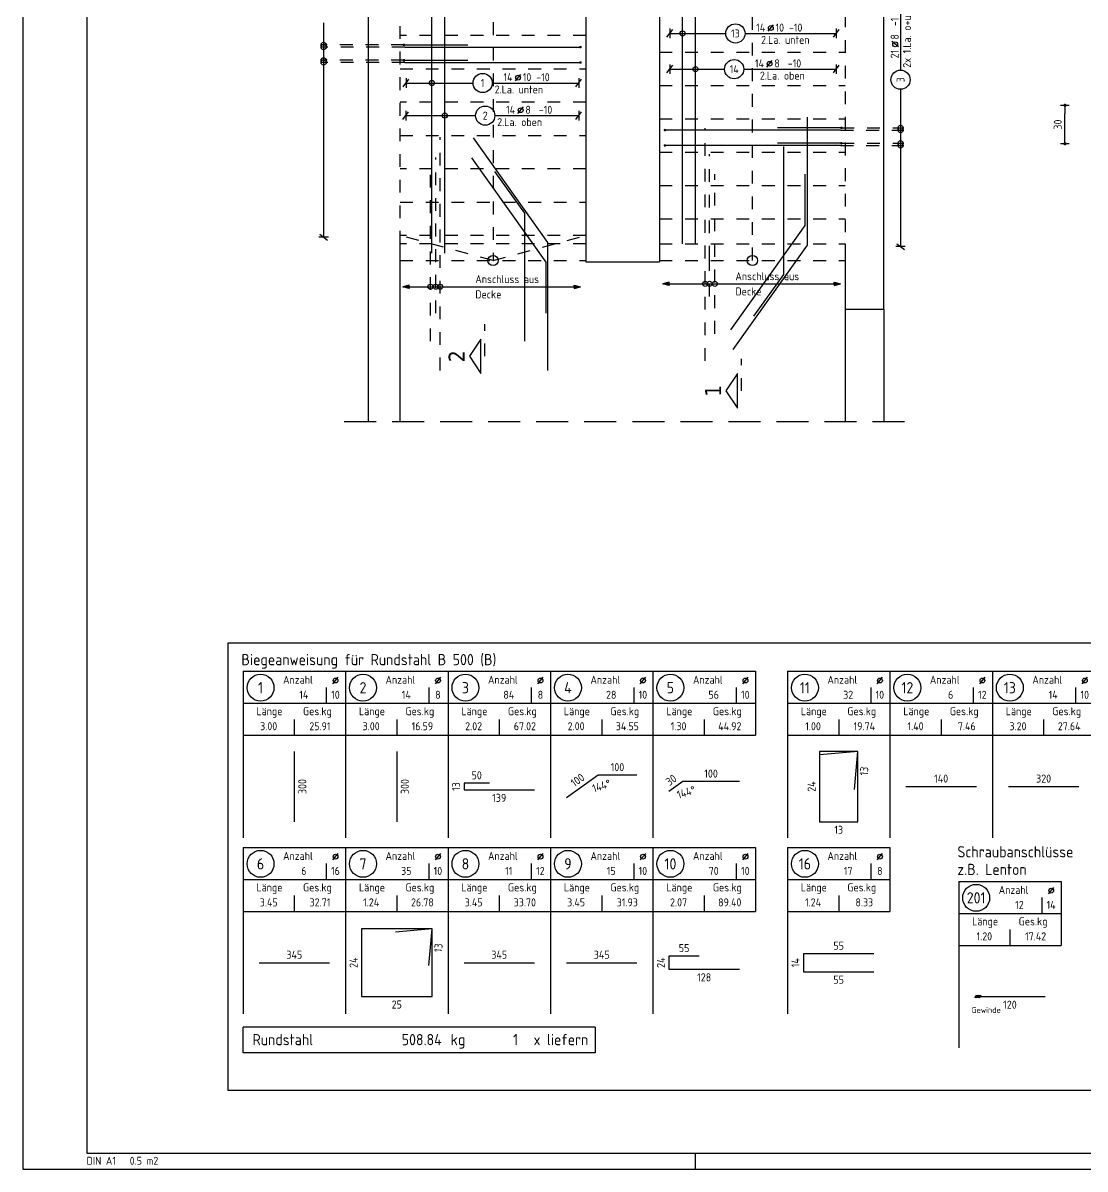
# Model space of a CAD drawing. Extents: x 0 to 29.1, y 0 to 18.4.
# Drawn here: x 0 to 8.29, y 0 to 8.95 of the extents above; entities that cross this region are included whole.
import ezdxf
from ezdxf.enums import TextEntityAlignment as Align

# ---------------------------------------------------------------- set-up
doc = ezdxf.new("R2010")
doc.units = 0
doc.header["$LTSCALE"] = 0.25
for name, pattern in [('AUSGEZOGEN', [1000.01, 1000, 0.01]), ('DOT', [0.175, 0.05, -0.125]), ('GESTRICHELTX2', [1.5, 1, -0.5]), ('HIDDEN', [0.375, 0.25, -0.125]), ('STRICHPUNKT2', [0.55, 0.25, -0.125, 0.05, -0.125]), ('VERDECKT', [0.375, 0.25, -0.125])]:
    doc.linetypes.add(name, pattern=pattern)
for name, color, linetype in [('BETON', 7, 'Continuous'), ('EG', 7, 'Continuous'), ('HILFE', 7, 'Continuous'), ('MASSE', 7, 'Continuous'), ('OBJEKT', 7, 'Continuous'), ('RAHMEN', 7, 'Continuous'), ('RND', 7, 'Continuous'), ('RND-1', 7, 'Continuous'), ('RND_BILD', 7, 'Continuous'), ('SCHNITTE', 7, 'Continuous'), ('TEXT', 7, 'Continuous'), ('VERDECKT', 7, 'Continuous')]:
    doc.layers.add(name, color=color, linetype=linetype)
doc.layers.add('NOPLOT', color=7, linetype='Continuous', plot=False)
doc.styles.add('helv', font='tahoma.ttf')
doc.styles.add('txt', font='isocp.shx')
doc.dimstyles.new('DOT_I', dxfattribs={"dimscale": 0.25, "dimtxt": 0.25, "dimasz": 0.25, "dimexe": 0.1, "dimexo": 0.3, "dimgap": 0.1, "dimtad": 1, "dimdec": 3, "dimzin": 3, "dimtxsty": 'txt', "dimblk": 'DOT', "dimblk1": 'DOT', "dimblk2": 'DOT', "dimsah": 1, "dimcen": 0.1, "dimse1": 1, "dimse2": 1, "dimazin": 0, "dimtfac": 1, "dimtdec": 4, "dimtix": 1, "dimtmove": 2, "dimatfit": 3, "dimfxl": 0, "dimtvp": 1, "dimtolj": 1, "dimtzin": 0, "dimarcsym": 0})

# ---------------------------------------------------------------- blocks, each defined once
blk = doc.blocks.new('DINA1')
at = {"layer": 'RAHMEN'}
for p, q in [((0, 59.4), (0, 0)), ((0, 0), (84.1, 0))]:
    blk.add_line(p, q, dxfattribs=at)
at = {"layer": 'RAHMEN', "color": 5}
for p, q in [((2, 58.9), (2, 0.5)), ((2, 0.5), (83.6, 0.5))]:
    blk.add_line(p, q, dxfattribs=at)
at = {"layer": 'RAHMEN', "color": 7}
blk.add_line((21, 0), (21, 0.5), dxfattribs=at)
at = {"layer": 'RAHMEN', "color": 7, "style": 'txt'}
blk.add_text('DIN A1   0.5 m2', height=0.25, dxfattribs=at).set_placement((1.989, 0.133))
blk = doc.blocks.new('LEI_GRE')
at = {"layer": 'RND', "color": 7, "linetype": 'Continuous'}
for p, q in [((-0.09, -0.12), (0.09, 0.12)), ((0, 0.15), (0, -0.15))]:
    blk.add_line(p, q, dxfattribs=at)
blk = doc.blocks.new('RND_LEI')
at = {"layer": 'RND', "color": 7, "linetype": 'Continuous'}
blk.add_line((1.022, 0.066), (1.19, 0.27), dxfattribs=at)
for centre, radius in [((0, 0), 0.3), ((1.106, 0.168), 0.075)]:
    blk.add_circle(centre, radius, dxfattribs=at)
at = {"layer": 'RND', "color": 7, "linetype": 'Continuous', "style": 'txt'}
blk.add_attdef('POSL', text='', height=0.25, dxfattribs=at).set_placement((0, 0), align=Align.MIDDLE)
blk.add_attdef('ANZ', text='', height=0.25, dxfattribs=at).set_placement((0.931, 0.057), align=Align.RIGHT)
for tag, p in [('DUM', (1.253, 0.057)), ('ABSTD', (1.674, 0.057)), ('POSTXT', (0.374, -0.327))]:
    blk.add_attdef(tag, p, '', height=0.25, dxfattribs=at)
blk = doc.blocks.new('Pfeillinie')
at = {"layer": 'TEXT', "linetype": 'Continuous'}
blk.add_hatch(color=7, dxfattribs=at).paths.add_polyline_path([(0, 0), (-0.8, 0.2), (-0.8, 0), (-0.8, -0.2)])
at = {"layer": 'TEXT', "color": 7, "linetype": 'Continuous'}
for p, q in [((-0.8, 0), (-0.8, 0.2)), ((-0.8, 0.2), (0, 0)), ((-0.8, 0), (-0.8, -0.2)), ((-0.8, -0.2), (0, 0))]:
    blk.add_line(p, q, dxfattribs=at)
blk = doc.blocks.new('RND_LIS2')
at = {"layer": 'RND', "color": 3, "linetype": 'Continuous'}
for p, q in [((0, 0), (0, -5.2)), ((0, 0), (3.2, 0)), ((3.2, 0), (3.2, -2)), ((2.6, -0.503), (2.6, -1)), ((0, -1), (3.2, -1)), ((1.6, -1.503), (1.6, -2)), ((0, -2), (3.2, -2))]:
    blk.add_line(p, q, dxfattribs=at)
at = {"layer": 'RND', "color": 7, "linetype": 'Continuous'}
blk.add_line((2.805, -0.39), (2.973, -0.186), dxfattribs=at)
at = {"layer": 'RND', "color": 1, "linetype": 'Continuous'}
blk.add_circle((0.545, -0.513), 0.42, dxfattribs=at)
at = {"layer": 'RND', "color": 7, "linetype": 'Continuous'}
blk.add_circle((2.889, -0.288), 0.075, dxfattribs=at)
at = {"layer": 'RND', "color": 7, "linetype": 'Continuous', "style": 'txt'}
for s, p in [('Anzahl', (1.249, -0.391)), ('Länge', (0.42, -1.373)), ('Ges.kg', (1.872, -1.373))]:
    blk.add_text(s, height=0.25, dxfattribs=at).set_placement(p)
at = {"layer": 'RND', "color": 1, "linetype": 'Continuous', "style": 'txt'}
blk.add_attdef('POS1', text='', height=0.35, dxfattribs=at).set_placement((0.545, -0.513), align=Align.MIDDLE)
at = {"layer": 'RND', "color": 7, "linetype": 'Continuous', "style": 'txt'}
for tag, p in [('STK1', (1.897, -0.859)), ('DS1', (2.885, -0.859)), ('LANG1', (0.8, -1.841)), ('GEW', (2.4, -1.841))]:
    blk.add_attdef(tag, text='', height=0.25, dxfattribs=at).set_placement(p, align=Align.CENTER)
blk = doc.blocks.new('DOT')
at = {"layer": 'MASSE', "color": 7, "linetype": 'Continuous'}
for p, q in [((0, 0), (-1, 0)), ((0, 0.54), (0, -0.54))]:
    blk.add_line(p, q, dxfattribs=at)
at = {"layer": 'MASSE', "color": 7, "linetype": 'Continuous', "const_width": 0.2}
blk.add_lwpolyline([(-0.1, 0, 1), (0.1, 0, 1)], format="xyb", close=True, dxfattribs=at)
blk = doc.blocks.new('*D27')
at = {"layer": 'Defpoints', "color": 0, "linetype": 'AUSGEZOGEN', "transparency": 16777216}
for p in [(8.1355, 8.3039), (8.1355, 8.3039), (8.1355, 8.0039)]:
    blk.add_point(p, dxfattribs=at)
at = {"layer": 'MASSE', "color": 0, "linetype": 'AUSGEZOGEN', "lineweight": -2, "transparency": 16777216}
blk.add_line((8.1355, 8.0664), (8.1355, 8.2414), dxfattribs=at)
at = {"layer": 'MASSE', "color": 0, "linetype": 'AUSGEZOGEN', "lineweight": -2, "transparency": 16777216, "xscale": 0.0625, "yscale": 0.0625, "zscale": 0.0625}
for p, rotation in [((8.1355, 8.3039), 90), ((8.1355, 8.0039), 270)]:
    blk.add_blockref('DOT', p, dxfattribs=dict(at, rotation=rotation))
at = {"layer": 'MASSE', "color": 0, "linetype": 'AUSGEZOGEN', "transparency": 16777216, "insert": (8.0792, 8.1539), "char_height": 0.0625, "attachment_point": 5, "rotation": 90, "style": 'txt'}
blk.add_mtext('\\A1;30', dxfattribs=at)
blk = doc.blocks.new('SCHN-1')
at = {"layer": 'SCHNITTE', "color": 5, "linetype": 'Continuous'}
blk.add_lwpolyline([(0.54, 0.125), (0, 0.485), (-0.54, 0.125)], close=True, dxfattribs=at)
at = {"layer": 'SCHNITTE', "color": 6, "linetype": 'Continuous', "style": 'helv'}
blk.add_attdef('SCHN-1', text='', height=0.5, dxfattribs=at).set_placement((0, 0.635), align=Align.CENTER)
blk = doc.blocks.new('*D46')
at = {"layer": 'Defpoints', "color": 0, "linetype": 'AUSGEZOGEN', "transparency": 16777216}
for p in [(4.4901, 3.0748), (4.6419, 3.0748), (4.3669, 2.986), (4.4848, 3.0251)]:
    blk.add_point(p, dxfattribs=at)
at = {"layer": 'RND_BILD', "color": 0, "linetype": 'AUSGEZOGEN', "transparency": 16777216, "insert": (4.517, 2.9915), "char_height": 0.0625, "attachment_point": 5, "rotation": 17.8987, "style": 'txt'}
blk.add_mtext('\\A1;144°', dxfattribs=at)
blk = doc.blocks.new('*D47')
at = {"layer": 'Defpoints', "color": 0, "linetype": 'AUSGEZOGEN', "transparency": 16777216}
for p in [(5.0976, 2.986), (5.1461, 2.9751), (5.1514, 3.0248), (5.3726, 3.0248)]:
    blk.add_point(p, dxfattribs=at)
at = {"layer": 'RND_BILD', "color": 0, "linetype": 'AUSGEZOGEN', "transparency": 16777216, "insert": (5.1783, 2.9415), "char_height": 0.0625, "attachment_point": 5, "rotation": 17.8987, "style": 'txt'}
blk.add_mtext('\\A1;144°', dxfattribs=at)
blk = doc.blocks.new('RND_SUM')
at = {"layer": 'RND', "color": 5, "linetype": 'Continuous'}
for p, q in [((0, 0), (0, 0.8)), ((11, 0.8), (0, 0.8)), ((11, 0.8), (11, 0)), ((11, 0), (0, 0))]:
    blk.add_line(p, q, dxfattribs=at)
at = {"layer": 'RND', "color": 1, "linetype": 'Continuous', "style": 'txt'}
for s, p in [('Rundstahl', (0.292, 0.235)), ('kg', (6.483, 0.235))]:
    blk.add_text(s, height=0.35, dxfattribs=at).set_placement(p)
blk.add_text('x liefern', height=0.35, dxfattribs=at).set_placement((10.784, 0.235), align=Align.RIGHT)
for tag, p in [('RND-S', (6.203, 0.235)), ('RND-Z', (8.59, 0.235))]:
    blk.add_attdef(tag, text='', height=0.35, dxfattribs=at).set_placement(p, align=Align.RIGHT)

msp = doc.modelspace()

# ---------------------------------------------------------------- linework, layer by layer
at = {"layer": 'BETON', "color": 6, "linetype": 'AUSGEZOGEN', "lineweight": -2}
for p, q in [((6.7201, 6.7129), (6.7201, 11.7129)), ((2.6951, 11.4129), (2.6951, 5.834)), ((2.9451, 5.834), (2.9451, 7.2229)), ((6.4201, 7.2229), (6.4201, 6.7129)), ((6.4201, 6.7129), (6.7201, 6.7129))]:
    msp.add_line(p, q, dxfattribs=at)
at = {"layer": 'BETON', "color": 6, "linetype": 'AUSGEZOGEN'}
for p, q in [((4.3951, 9.9629), (4.3951, 7.0829)), ((4.9701, 9.9629), (4.9701, 7.0829)), ((4.3951, 7.0829), (4.9701, 7.0829))]:
    msp.add_line(p, q, dxfattribs=at)
at = {"layer": 'EG', "color": 7, "linetype": 'DOT'}
for p, q in [((3.6701, 9.9529), (3.6701, 7.0929)), ((5.6951, 7.0929), (5.6951, 9.9529)), ((4.3951, 8.8479), (2.9451, 8.8479)), ((4.9701, 8.7179), (6.4201, 8.7179)), ((2.9451, 8.5879), (4.3951, 8.5879)), ((4.9701, 8.4579), (6.4201, 8.4579)), ((4.3951, 8.3279), (2.9451, 8.3279)), ((4.9701, 8.1979), (6.4201, 8.1979)), ((2.9451, 8.0679), (4.3951, 8.0679)), ((4.9701, 7.9379), (6.4201, 7.9379)), ((4.3951, 7.8079), (2.9451, 7.8079)), ((4.9701, 7.6779), (6.4201, 7.6779)), ((2.9451, 7.5479), (4.3951, 7.5479)), ((4.9701, 7.4179), (6.4201, 7.4179)), ((4.3951, 7.2879), (2.9451, 7.2879)), ((3.6701, 7.0929), (2.9451, 7.2879)), ((3.6701, 7.0929), (4.3951, 7.2879)), ((2.9451, 7.0929), (4.3951, 7.0929)), ((4.9701, 7.0929), (6.4201, 7.0929))]:
    msp.add_line(p, q, dxfattribs=at)
at = {"layer": 'HILFE', "color": 102, "linetype": 'GESTRICHELTX2'}
msp.add_line((6.8829, 5.834), (2.5077, 5.834), dxfattribs=at)
at = {"layer": 'NOPLOT', "color": 191, "linetype": 'Continuous'}
for points in [[(6.1219, 8.2115), (6.1219, 7.2115), (5.5417, 6.397)], [(4.0969, 6.2343), (4.0969, 7.2343), (3.5167, 8.0489)], [(5.7072, 6.658), (5.9398, 6.9835), (5.9398, 7.9835)], [(3.5026, 7.8949), (4.0828, 7.0804), (4.0828, 6.6804)], [(3.6822, 7.7878), (3.9148, 7.4624), (3.9148, 6.4624)], [(5.5276, 6.5509), (6.1078, 7.3654), (6.1078, 7.7654)]]:
    msp.add_lwpolyline(points, dxfattribs=at)
at = {"layer": 'OBJEKT', "color": 7, "linetype": 'AUSGEZOGEN'}
for p, q in [((6.4201, 6.7129), (6.4201, 5.834)), ((6.7201, 6.7129), (6.7201, 5.834))]:
    msp.add_line(p, q, dxfattribs=at)
for centre in [(3.6701, 7.0929), (5.6951, 7.0929)]:
    msp.add_circle(centre, 0.04, dxfattribs=at)
at = {"layer": 'RND', "color": 7, "linetype": 'AUSGEZOGEN'}
for p, q in [((6.8517, 9.7592), (6.8517, 8.5788)), ((2.3478, 8.9472), (2.3478, 7.2745)), ((5.0503, 8.8651), (5.4875, 8.8651)), ((5.6375, 8.8651), (6.3503, 8.8651)), ((5.0503, 8.5863), (5.478, 8.5863)), ((5.628, 8.5863), (6.3503, 8.5863)), ((2.9909, 8.4781), (3.5143, 8.4781)), ((3.6643, 8.4781), (4.3395, 8.4781)), ((6.8517, 8.4288), (6.8517, 7.2014)), ((2.9891, 8.2235), (3.5345, 8.2235)), ((3.6845, 8.2235), (4.3393, 8.2235))]:
    msp.add_line(p, q, dxfattribs=at)
at = {"layer": 'RND', "color": 102, "linetype": 'VERDECKT'}
for p, q in [((2.9748, 8.7758), (2.3228, 8.7758)), ((2.9809, 8.7586), (2.3228, 8.7586)), ((2.9748, 8.6558), (2.3228, 8.6558)), ((2.9809, 8.6386), (2.3228, 8.6386)), ((6.3843, 8.1106), (6.8767, 8.1106)), ((6.3905, 8.1278), (6.8767, 8.1278)), ((6.3843, 7.9906), (6.8767, 7.9906)), ((6.3905, 8.0078), (6.8767, 8.0078))]:
    msp.add_line(p, q, dxfattribs=at)
at = {"layer": 'RND', "color": 1, "linetype": 'AUSGEZOGEN'}
for points in [[(3.1931, 7.1506), (3.1931, 9.7579)], [(3.2931, 7.1506), (3.2931, 9.7579)], [(5.1503, 7.2229), (5.1503, 9.8229)], [(5.2503, 7.2229), (5.2503, 9.8229)], [(2.9748, 8.7758), (3.4748, 8.7758)], [(2.9809, 8.7586), (4.353, 8.7586)], [(2.9748, 8.6558), (3.4748, 8.6558)], [(2.9809, 8.6386), (4.353, 8.6386)], [(6.3843, 8.1106), (5.0122, 8.1106)], [(6.3905, 8.1278), (5.8905, 8.1278)], [(6.3843, 7.9906), (5.0122, 7.9906)], [(6.3905, 8.0078), (5.8905, 8.0078)]]:
    msp.add_lwpolyline(points, dxfattribs=at)
at = {"layer": 'RND', "color": 7, "linetype": 'AUSGEZOGEN', "const_width": 0.01}
for points in [[(2.9698, 8.7758, 1), (2.9798, 8.7758, 1)], [(4.348, 8.7586, 1), (4.358, 8.7586, 1)], [(2.9698, 8.6558, 1), (2.9798, 8.6558, 1)], [(4.348, 8.6386, 1), (4.358, 8.6386, 1)], [(5.0172, 8.1106, -1), (5.0072, 8.1106, -1)], [(6.3955, 8.1278, -1), (6.3855, 8.1278, -1)], [(5.0172, 7.9906, -1), (5.0072, 7.9906, -1)], [(6.3955, 8.0078, -1), (6.3855, 8.0078, -1)]]:
    msp.add_lwpolyline(points, format="xyb", close=True, dxfattribs=at)
at = {"layer": 'RND', "color": 7, "linetype": 'HIDDEN'}
for points in [[(5.3262, 6.309), (5.3262, 7.309), (5.3262, 8.1251)], [(5.3612, 6.8118), (5.3612, 7.106), (5.3612, 7.9236)], [(5.4014, 6.5211), (5.4014, 7.5211), (5.4014, 7.7661)]]:
    msp.add_lwpolyline(points, dxfattribs=at)
at = {"layer": 'RND', "color": 102, "linetype": 'AUSGEZOGEN'}
for points in [[(4.9963, 6.9103), (6.3842, 6.9103)], [(2.9655, 6.8877), (4.3534, 6.8877)]]:
    msp.add_lwpolyline(points, dxfattribs=at)
at = {"layer": 'RND', "color": 7, "linetype": 'AUSGEZOGEN'}
for centre in [(5.1503, 8.8651), (2.3478, 8.7758), (2.3478, 8.7586), (2.3478, 8.6558), (2.3478, 8.6386), (5.2503, 8.5863), (3.1931, 8.4781), (3.2931, 8.2235), (6.8517, 8.1278), (6.8517, 8.1106), (6.8517, 8.0078), (6.8517, 7.9906), (3.1814, 6.8877), (3.2246, 6.8877), (3.2572, 6.8877), (5.3262, 6.9103), (5.3612, 6.9103), (5.4014, 6.9103)]:
    msp.add_circle(centre, 0.02, dxfattribs=at)
at = {"layer": 'RND-1', "color": 7, "linetype": 'HIDDEN'}
for points in [[(3.2572, 6.2343), (3.2572, 7.2343), (3.2572, 8.0549)], [(3.2246, 6.6804), (3.2246, 7.0804), (3.2246, 7.8974)], [(3.1814, 6.4624), (3.1814, 7.4624), (3.1814, 7.7877)]]:
    msp.add_lwpolyline(points, dxfattribs=at)
at = {"layer": 'RND_BILD', "color": 102, "linetype": 'AUSGEZOGEN'}
for p, q in [((7.4423, 1.3566), (7.4309, 1.3346)), ((7.4543, 1.3566), (7.4429, 1.3346)), ((7.4663, 1.3566), (7.4549, 1.3346)), ((7.4783, 1.3566), (7.4669, 1.3346))]:
    msp.add_line(p, q, dxfattribs=at)
at = {"layer": 'RND_BILD', "color": 1, "linetype": 'AUSGEZOGEN'}
for points in [[(2.1188, 3.261), (2.1188, 2.711)], [(2.9188, 3.261), (2.9188, 2.711)], [(6.4918, 2.9642), (6.5177, 3.261), (6.2198, 3.261), (6.2198, 2.711), (6.5177, 2.711), (6.5177, 3.261), (6.221, 3.235)], [(4.7938, 3.0748), (4.4901, 3.0748), (4.2438, 2.8972)], [(3.6416, 3.0117), (3.4438, 3.0117), (3.4438, 2.9603), (3.9938, 2.9603)], [(5.5938, 3.0248), (5.1514, 3.0248), (5.0438, 2.9472)], [(6.8938, 2.986), (7.4438, 2.986)], [(7.6938, 2.986), (8.2438, 2.986)], [(3.1689, 1.5901), (3.1938, 1.875), (2.6438, 1.875), (2.6438, 1.347), (3.1938, 1.347), (3.1938, 1.875), (2.9089, 1.85)], [(1.8438, 1.611), (2.3938, 1.611)], [(3.4438, 1.611), (3.9938, 1.611)], [(4.2438, 1.611), (4.7938, 1.611)], [(5.2801, 1.6625), (5.0438, 1.6625), (5.0438, 1.5594), (5.5938, 1.5594)], [(6.6438, 1.681), (6.0938, 1.681), (6.0938, 1.541), (6.6438, 1.541)], [(7.981, 1.3456), (7.431, 1.3456)]]:
    msp.add_lwpolyline(points, dxfattribs=at)
at = {"layer": 'SCHNITTE', "color": 5, "linetype": 'STRICHPUNKT2'}
for p, q in [((3.6074, 6.3448), (3.6074, 6.5948)), ((5.609, 6.0752), (5.609, 6.3252))]:
    msp.add_line(p, q, dxfattribs=at)
at = {"layer": 'TEXT', "color": 1, "linetype": 'AUSGEZOGEN'}
msp.add_lwpolyline([(1.6017, 4.1089), (10.1428, 4.1089), (10.1428, 0.6131), (1.6017, 0.6131)], close=True, dxfattribs=at)
at = {"layer": 'VERDECKT', "color": 7, "linetype": 'VERDECKT', "lineweight": -2}
for p, q in [((2.9451, 7.2229), (2.9451, 11.4129)), ((6.4201, 11.4129), (6.4201, 7.2229))]:
    msp.add_line(p, q, dxfattribs=at)
at = {"layer": 'VERDECKT', "color": 7, "linetype": 'HIDDEN'}
for p, q in [((4.3951, 7.2229), (2.9451, 7.2229)), ((4.9701, 7.2229), (6.4201, 7.2229))]:
    msp.add_line(p, q, dxfattribs=at)

# ---------------------------------------------------------------- block references
at = {"layer": 'RAHMEN', "color": 7, "linetype": 'AUSGEZOGEN', "xscale": 0.25, "yscale": 0.25, "zscale": 0.25}
msp.add_blockref('DINA1', (0, 0), dxfattribs=at)
at = {"layer": 'RND', "color": 7, "linetype": 'AUSGEZOGEN', "xscale": 0.25, "yscale": 0.25, "zscale": 0.25, "rotation": 90}
msp.add_blockref('RND_LEI', (6.8517, 8.5038), dxfattribs=at).add_auto_attribs({'POSL': '3', 'DUM': '8', 'ANZ': '21', 'ABSTD': '-15', 'POSTXT': '2x 1.La. o+u'})
at = {"layer": 'RND', "color": 7, "linetype": 'AUSGEZOGEN', "xscale": 0.25, "yscale": 0.25, "zscale": 0.25}
for p in [(5.0503, 8.8651), (6.3503, 8.8651), (5.0503, 8.5863), (6.3503, 8.5863), (2.9909, 8.4781), (4.3395, 8.4781), (2.9891, 8.2235), (4.3393, 8.2235)]:
    msp.add_blockref('LEI_GRE', p, dxfattribs=at)
for p, values in [((5.5625, 8.8651), {'POSL': '13', 'DUM': '10', 'ANZ': '14', 'ABSTD': '-10', 'POSTXT': '   2.La. unten'}), ((5.553, 8.5863), {'POSL': '14', 'DUM': '8', 'ANZ': '14', 'ABSTD': '-10', 'POSTXT': '   2.La. oben'}), ((3.5893, 8.4781), {'POSL': '1', 'DUM': '10', 'ANZ': '14', 'ABSTD': '-10', 'POSTXT': '2.La. unten'}), ((3.6095, 8.2235), {'POSL': '2', 'DUM': '8', 'ANZ': '14', 'ABSTD': '-10', 'POSTXT': '2.La. oben'})]:
    msp.add_blockref('RND_LEI', p, dxfattribs=at).add_auto_attribs(values)
at = {"layer": 'RND', "color": 7, "linetype": 'AUSGEZOGEN', "xscale": 0.25, "yscale": 0.25, "zscale": 0.25, "rotation": 270}
for p in [(2.3478, 7.2745), (6.8517, 7.2014)]:
    msp.add_blockref('LEI_GRE', p, dxfattribs=at)
at = {"layer": 'RND', "color": 102, "linetype": 'AUSGEZOGEN', "xscale": 0.0625, "yscale": 0.0625, "zscale": 0.0625, "rotation": 180}
for p in [(2.9655, 6.8877), (4.9963, 6.9103)]:
    msp.add_blockref('Pfeillinie', p, dxfattribs=at)
at = {"layer": 'RND', "color": 102, "linetype": 'AUSGEZOGEN', "xscale": 0.0625, "yscale": 0.0625, "zscale": 0.0625}
for p in [(4.3534, 6.8877), (6.3842, 6.9103)]:
    msp.add_blockref('Pfeillinie', p, dxfattribs=at)
at = {"layer": 'RND_BILD', "color": 6, "linetype": 'AUSGEZOGEN', "xscale": 0.25, "yscale": 0.25, "zscale": 0.25}
msp.add_blockref('RND_LIS2', (1.7188, 3.886), dxfattribs=at).add_auto_attribs({'POS1': '1', 'STK1': '14', 'DS1': '10', 'LANG1': '3.00', 'GEW': '25.91'})
at = {"layer": 'RND_BILD', "color": 7, "linetype": 'AUSGEZOGEN', "xscale": 0.25, "yscale": 0.25, "zscale": 0.25}
for name, p, values in [('RND_LIS2', (2.5188, 3.886), {'POS1': '2', 'STK1': '14', 'DS1': '8', 'LANG1': '3.00', 'GEW': '16.59'}), ('RND_LIS2', (3.3188, 3.886), {'POS1': '3', 'STK1': '84', 'DS1': '8', 'LANG1': '2.02', 'GEW': '67.02'}), ('RND_LIS2', (4.1188, 3.886), {'POS1': '4', 'STK1': '28', 'DS1': '10', 'LANG1': '2.00', 'GEW': '34.55'}), ('RND_LIS2', (4.9188, 3.886), {'POS1': '5', 'STK1': '56', 'DS1': '10', 'LANG1': '1.30', 'GEW': '44.92'}), ('RND_LIS2', (5.9688, 3.886), {'POS1': '11', 'STK1': '32', 'DS1': '10', 'LANG1': '1.00', 'GEW': '19.74'}), ('RND_LIS2', (6.7688, 3.886), {'POS1': '12', 'STK1': '6', 'DS1': '12', 'LANG1': '1.40', 'GEW': '7.46'}), ('RND_LIS2', (7.5688, 3.886), {'POS1': '13', 'STK1': '14', 'DS1': '10', 'LANG1': '3.20', 'GEW': '27.64'}), ('RND_LIS2', (1.7188, 2.511), {'POS1': '6', 'STK1': '6', 'DS1': '16', 'LANG1': '3.45', 'GEW': '32.71'}), ('RND_LIS2', (2.5188, 2.511), {'POS1': '7', 'STK1': '35', 'DS1': '10', 'LANG1': '1.24', 'GEW': '26.78'}), ('RND_LIS2', (3.3188, 2.511), {'POS1': '8', 'STK1': '11', 'DS1': '12', 'LANG1': '3.45', 'GEW': '33.70'}), ('RND_LIS2', (4.1188, 2.511), {'POS1': '9', 'STK1': '15', 'DS1': '10', 'LANG1': '3.45', 'GEW': '31.93'}), ('RND_LIS2', (4.9188, 2.511), {'POS1': '10', 'STK1': '70', 'DS1': '10', 'LANG1': '2.07', 'GEW': '89.40'}), ('RND_LIS2', (5.9688, 2.511), {'POS1': '16', 'STK1': '17', 'DS1': '8', 'LANG1': '1.24', 'GEW': '8.33'}), ('RND_LIS2', (7.306, 2.2456), {'POS1': '201', 'STK1': '12', 'DS1': '14', 'LANG1': '1.20', 'GEW': '17.42'}), ('RND_SUM', (1.7188, 0.908), {'RND-S': '508.84', 'RND-Z': '1'})]:
    msp.add_blockref(name, p, dxfattribs=at).add_auto_attribs(values)
at = {"layer": 'SCHNITTE', "color": 5, "linetype": 'STRICHPUNKT2', "xscale": 0.25, "yscale": 0.25, "zscale": 0.25, "rotation": 90}
for p, values in [((3.6074, 6.3448), {'SCHN-1': '2'}), ((5.609, 6.0752), {'SCHN-1': '1'})]:
    msp.add_blockref('SCHN-1', p, dxfattribs=at).add_auto_attribs(values)

# ---------------------------------------------------------------- texts
at = {"layer": 'RND_BILD', "color": 7, "linetype": 'AUSGEZOGEN', "style": 'txt'}
for s, p in [('100', (4.6419, 3.1373)), ('50', (3.5427, 3.0742)), ('100', (5.3726, 3.0873)), ('140', (7.1688, 3.0485)), ('320', (7.9688, 3.0485)), ('139', (3.7188, 2.8978)), ('13', (6.3688, 2.6485)), ('345', (2.1188, 1.6735)), ('345', (3.7188, 1.6735)), ('345', (4.5188, 1.6735)), ('55', (5.162, 1.725)), ('55', (6.3688, 1.7435)), ('128', (5.3188, 1.4969)), ('55', (6.3688, 1.4785)), ('25', (2.9188, 1.2845)), ('120', (7.706, 1.2831))]:
    msp.add_text(s, height=0.063, dxfattribs=at).set_placement(p, align=Align.MIDDLE)
for s, rotation, p in [('13', 84.99986, (6.567, 3.1071)), ('100', 35.79741, (4.3304, 3.0367)), ('30', 35.79741, (5.0611, 3.0367)), ('300', 90, (2.1813, 2.986)), ('300', 90, (2.9813, 2.986)), ('13', 90, (3.3813, 2.986)), ('24', 90, (6.1573, 2.986)), ('13', 84.99986, (3.2436, 1.7271)), ('24', 90, (2.5813, 1.611)), ('24', 90, (4.9813, 1.611)), ('14', 90, (6.0313, 1.611))]:
    msp.add_text(s, height=0.063, rotation=rotation, dxfattribs=at).set_placement(p, align=Align.MIDDLE)
at = {"layer": 'RND_BILD', "color": 102, "linetype": 'Continuous', "style": 'txt'}
msp.add_text('Gewinde', height=0.045, dxfattribs=at).set_placement((7.4065, 1.2193))
at = {"layer": 'TEXT', "color": 7, "linetype": 'AUSGEZOGEN', "style": 'txt'}
for s, p in [('Anschluss aus', (5.5628, 6.9386)), ('Anschluss aus', (3.532, 6.916)), ('Decke', (3.532, 6.7972)), ('Decke', (5.5628, 6.8199))]:
    msp.add_text(s, height=0.0625, dxfattribs=at).set_placement(p)
at = {"layer": 'TEXT', "color": 1, "linetype": 'AUSGEZOGEN', "style": 'txt'}
for s, p in [('Biegeanweisung für Rundstahl B 500 (B)', (1.7055, 3.9332)), ('Schraubanschlüsse', (7.2956, 2.4334)), ('z.B. Lenton', (7.2956, 2.2958))]:
    msp.add_text(s, height=0.0875, dxfattribs=at).set_placement(p)

# ---------------------------------------------------------------- dimensions: what is measured, and where the dimension line sits
at = {"layer": 'MASSE', "color": 7, "linetype": 'AUSGEZOGEN'}
dim = msp.add_linear_dim(base=(8.1355, 8.3039), p1=(8.1355, 8.0039), p2=(8.1355, 8.3039), angle=90, dimstyle='DOT_I', override={"dimdec": 0, "dimlfac": 100}, dxfattribs=at)
dim.commit()
dim.dimension.update_dxf_attribs({"geometry": '*D27', "text_midpoint": (8.0792, 8.1539)})
at = {"layer": 'RND_BILD', "color": 7, "linetype": 'AUSGEZOGEN'}
for base, center, p1, p2, picture, middle in [((4.4848, 3.0251), (4.4901, 3.0748), (4.3669, 2.986), (4.6419, 3.0748), '*D46', (4.517, 2.9915)), ((5.1461, 2.9751), (5.1514, 3.0248), (5.0976, 2.986), (5.3726, 3.0248), '*D47', (5.1783, 2.9415))]:
    dim = msp.add_angular_dim_3p(base=base, center=center, p1=p1, p2=p2, dimstyle='DOT_I', override={"dimadec": 0}, dxfattribs=at)
    dim.commit()
    dim.dimension.update_dxf_attribs({"geometry": picture, "text_midpoint": middle, "dimtype": 165})

doc.saveas('drawing.dxf')
